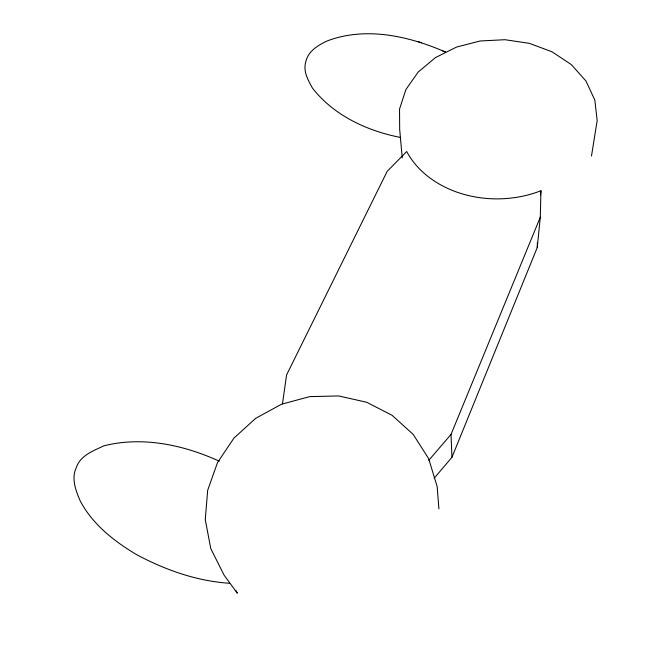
<?xml version="1.0" encoding="UTF-8"?>
<svg xmlns="http://www.w3.org/2000/svg" width="671" height="671" viewBox="0 0 671 671"><rect width="100%" height="100%" fill="white"/><g stroke="black" fill="none" stroke-linecap="round" stroke-linejoin="round"><path stroke-width="1.01" d="M434.137 478.247L451.952 457.278L537.261 247.515L540.306 217.194L540.935 190.749A98.947 78.356 -1.2 0 1 406.701 151.52L387.15 171.407L286.576 374.955L282.466 403.925M537.261 247.515L537.387 242.374M540.532 194.892L540.935 190.749M591.486 156.033L597.173 120.545L594.816 100.013L585.909 80.939L571.256 64.533L551.981 51.768L529.402 43.355L504.969 39.706L480.184 40.981L456.523 47.071L435.412 57.631L418.159 72.065L405.896 89.553L399.539 109.063L399.673 129.377L402.248 157.853M428.819 460.298L451.021 434.414L540.306 217.194M229.448 583.258C196.712 581.103 165.544 570.04 136.758 554.724C114.296 541.354 92.959 524.747 80.394 501.304C75.907 491.021 71 478.49 76.343 467.528C80.419 455.332 93.235 450.954 103.779 445.854C142.47 436.024 183.795 444.932 219.417 461.237M400.612 137.463C367.129 130.979 333.814 115.479 312.451 88.094C307.997 79.941 302.889 71.252 305.825 61.665C308.165 51.248 317.777 45.452 326.702 41.132C365.494 26.211 408.79 35.991 445.594 52.086L442.751 50.979M418.083 41.501L421.346 42.776M235.94 590.48L237.316 593.206L224.106 575.181L210.769 548.593L205.267 519.614L207.674 490.3L217.53 462.562L233.944 438.096L255.743 418.293L281.518 404.219L309.7 396.628L338.645 395.94L366.66 402.248L392.065 415.29L413.227 434.431L428.668 458.654L437.157 486.559L438.909 508.87M451.021 434.414L451.952 457.278"/></g></svg>
